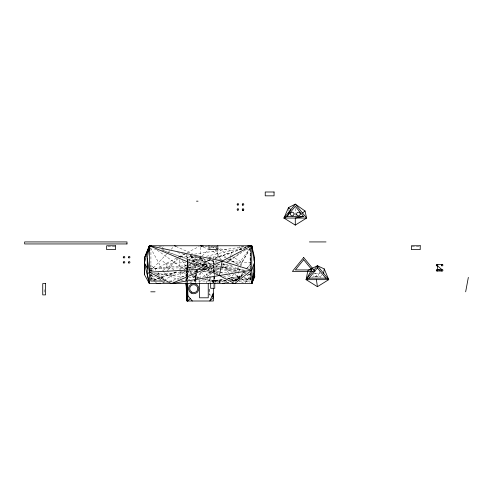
<?xml version="1.0" encoding="UTF-8"?>
<svg xmlns="http://www.w3.org/2000/svg" width="493" height="493" viewBox="0 0 493 493"><rect width="100%" height="100%" fill="white"/><g stroke="black" fill="none" stroke-linecap="round" stroke-linejoin="round"><path stroke-width="0.37" stroke-dasharray="2.46 1.85" d="M150.92 274.114L150.92 281.035L150.932 274.354M150.932 271.39L150.932 264.716L155.985 270.343M239.475 281.035L250.197 281.035L250.197 272.943M250.179 268.537L250.185 248.041L250.062 268.568M250.191 260.957L250.191 259.688M250.191 252.946L250.191 254.215M187.395 282.68L187.451 280.394M187.463 279.63L187.537 276.579M187.556 275.815L187.691 269.708M187.71 268.944L187.765 266.658L190.329 263.86M234.834 273.202L237.891 268.987L237.922 267.551M187.623 263.114L187.007 269.523L187.408 262.972M187.451 262.239L187.765 257.143L199.388 257.143M186.064 282.206L186.323 278.409M186.372 277.645L187.352 263.219M187.402 262.461L187.765 257.143L187.765 262.264M186.175 280.714L186.453 276.98M186.508 276.234L186.896 271.014M186.04 276.696L186.502 271.433M186.57 270.682L187.765 257.143M187.007 269.523L187.574 263.145M196.189 279.18L194.988 281.035L195.826 272.604M195.906 271.84L196.208 268.771A1.855 1.855 0 0 1 195.875 266.54L195.968 266.417M214.517 277.319L213.475 282.896L214.128 277.479M194.988 275.032L194.988 281.035L196.091 272.802M196.189 272.056L196.59 269.061M213.463 282.846L214.517 276.16L214.344 273.861M186.163 275.981L187.765 266.658M197.046 272.487L194.988 281.035L196.146 274.398M196.658 271.452L197.04 269.24M189.743 270.411L188.381 267.65L189.411 261.906M189.54 261.185L190.699 254.721M189.657 269.307L190.883 262.929M194.988 281.035L196.411 274.435M197.046 271.495L197.52 269.295M197.52 270.515L197.212 271.779L197.607 270.503M235.555 281.46L238.754 272.21M239 271.501L240.726 266.522M240.966 265.813L242.199 262.258L250.58 247.745L239.043 267.052M190.446 268.66L192.541 263.81M192.837 263.114L193.737 261.037L200.552 257.512L207.374 260.705L216.507 261.111M223.612 276.179L234.878 281.035L237.373 276.789L245.181 274.053M220.728 266.331L237.891 268.987L238.661 267.699M196.59 278.563L200.589 272.395M245.12 282.97L250.906 274.293M250.395 247.591L237.996 264.679L230.367 260.125L211.67 250.931M202.068 266.485L204.047 264.464L204.595 265.77M204.047 264.464L202.358 266.097L198.728 265.444M159.714 280.19L160.632 279.056M161.094 278.49L166.215 272.161M168.15 269.776L176.851 259.035M177.332 258.443L179.267 256.052L199.036 257.408M238.199 279.408L243.992 272.241M247.375 268.056L250.758 263.872M191.592 268.543L195.049 264.285M195.345 263.928L200.552 257.512L210.308 264.377L211.793 264.655M192.233 269.936L195.468 265.955M195.931 265.388L200.552 259.706L200.552 257.512L191.703 261.882M246.457 281.035L250.197 276.456M190.988 269.936L200.528 258.579L210.135 269.936M210.647 259.743L199.351 263.73L198.001 265.314L196.978 261.259M235.66 281.035L243.172 272.475M243.678 271.908L245.68 269.622M246.18 269.055L250.185 264.488M190.84 263.299L196.479 257.143M150.42 271.021L167.645 252.977M168.175 252.422L174.004 246.321M176.149 271.551L172.186 275.679L165.414 279.272M212.384 270.897L219.212 264.001M187.765 261.691L192.307 257.143M224.796 283.074L226.928 281.016M229.066 278.952L233.861 274.318M202.216 255.91L209.414 248.965M209.969 248.435L212.187 246.297M203.011 265.604L205.051 263.903L206.585 265.745L204.657 267.582L203.011 265.604L205.051 263.903M206.585 265.745L204.657 267.582M204.829 262.775L207.374 260.705L210.838 259.54M150.92 279.463L156.688 275.168M157.298 274.712L160.354 272.438M162.795 270.62L178.047 259.263M180.487 257.445L185.978 253.353L187.241 260.877M203.332 279.248L200.836 281.035L198.962 279.71M207.078 276.567L212.076 272.999M212.705 272.549L220.198 267.194M222.7 265.407L225.825 263.176M226.447 262.726L240.818 252.459M245.44 249.988L230.367 260.125L225.905 261.068M233.423 281.035L247.702 271.803M180.031 269.116L189.078 263.435M242.032 276.493L234.878 281.035L239.45 278.181M202.438 277.3L211.861 271.433L223.705 266.892L231.981 265.61M234.878 281.035L239.456 278.188M151.413 271.064L177.665 257.549M179.002 256.859L186.385 253.057M187.05 252.712L199.203 246.457M247.166 275.316L250.61 273.88M189.897 282.736L195.579 280.462M166.363 282.797L168.501 282.002M169.21 281.743L196.984 271.433M154.445 280.277L159.467 278.428M162.314 277.38L177.844 271.655M184.197 269.314L188.431 267.754M153.323 280.172L160.478 277.621M161.193 277.362L176.932 271.742M184.092 269.184L194.328 265.53M214.88 258.246L246.562 247.042M214.991 258.141L246.71 247.449M226.453 282.859L229.368 281.885M232.283 280.911L238.846 278.718M311.866 277.269L314.62 276.376L320.74 277.349M224.198 281.035L226.398 280.462M229.337 279.697L239.616 277.029L241.126 277.3M196.787 271.433L189.244 271.433L172.186 275.679L155.468 273.054M246.666 247.005L206.345 256.292M214.763 263.435L210.308 264.377L200.552 259.706L193.737 261.037L163.614 250.666M225.8 280.215L212.218 281.035L212.218 282.951M225.652 280.394L211.854 281.035L223.865 279.032M226.866 278.533L242.648 275.907M247.172 275.156L250.185 274.656L250.191 273.177M200.509 268.124L198.827 268.734A1.855 1.855 0 0 0 199.295 267.896M212.126 281.035L214.363 280.671M194.464 254.154L245.668 246.445M211.854 281.035L224.611 279.192M228.358 278.65L239.616 277.029M163.066 282.877L167.158 282.421M170.954 281.978L172.217 281.799M180.82 280.807L186.89 280.092M187.654 279.999L189.928 279.728M149.385 275.538L153.052 275.162M156.712 274.786L189.244 271.433L192.387 273.387M215.989 262.935L196.96 264.71M150.162 268.697L193.12 265.037M185.787 262.535L165.599 263.755L161.285 259.638M230.256 280.184L237.158 279.864M241.755 279.648L250.955 279.223L241.81 279.58M208.736 257.173L219.145 256.742M199.024 268.469L200.559 268.402M230.373 280.036L237.996 279.734M150.162 268.734L196.843 267.311M202.962 267.126L206.789 267.009M179.791 271.52L189.244 271.433M108.041 246.592L114.949 246.592M158.925 246.592L162.807 246.592L162.807 248.096M210.369 246.592L217.277 246.592M247.837 246.592L240.165 246.592L240.165 249.6M412.019 246.592L418.927 246.592M154.512 249.6L156.719 249.6M161.864 249.6L163.337 249.6L163.337 246.531M241.749 249.6L239.543 249.6L239.543 246.531M246.161 249.6L248.367 249.6L248.367 248.065M208.724 257.143L213.346 257.143L213.346 271.594M213.333 271.168L217.395 271.168L217.395 272.272L214.486 272.272M202.062 271.433L207.337 271.433M205.353 271.779L200.99 271.779L205.482 276.678M209.839 272.272L208.034 272.272L208.034 271.168M315.027 273.295L319.957 273.295L319.002 271.286M315.027 276.425L319.957 276.425M169.413 281.035L174.134 281.035M189.86 281.035L228.364 281.035M232.197 281.035L236.024 281.035M209.038 289.564L209.507 289.564M209.038 294.062L209.507 294.062M211.041 295.011L209.507 295.011L209.507 288.615M212.206 266.941L219.681 267.003M211.842 264.396L210.308 264.377L211.861 271.433L227.637 273.091M217.228 264.451L220.303 264.482M221.074 264.494L230.305 264.593M227.113 261.586L250.986 262.646M215.077 258.788L222.719 259.454M227.304 259.86L230.367 260.125L231.507 250.721L208.859 247.092M184.129 276.856L172.186 275.679L168.008 271.692L165.599 263.755L173.807 269.819M188.609 277.294L197.57 278.181M210.098 268.013L219.2 269.307M219.958 269.412L236.652 271.785M242.722 272.647L245.76 273.079M212.132 267.372L219.749 268.469M220.507 268.574L238.785 271.199M205.125 279.155L229.485 282.797M191.746 255.812L199.351 263.73L210.979 265.536M214.615 266.103L219.705 266.892M220.433 267.009L243.209 270.546M205.082 246.488L208.101 246.975M237.373 276.789L240.399 277.294M244.171 277.923L251.72 279.186M244.152 277.836L250.968 279.056M237.891 268.987L245.218 270.367M215.515 265.357L219.983 266.195M203.517 279.112L220.562 282.791M195.364 256.323L197.588 256.835M221.924 267.354L238.329 271.199M243.548 272.419L245.785 272.943M177.542 252.589L217.542 262.282M180.148 272.37L188.893 274.983M192.541 276.074L200.552 278.471L194.901 274.952M222.657 263.798L243.739 270.509M161.722 250.068L207.732 266.399M192.874 262.948L194.723 263.681M241.601 279.328L249.698 282.736M215.872 272.845L217.98 273.757M179.92 280.517L164.767 273.954L164.033 272.611M175.921 246.389L192.449 253.852M203.332 247.055L208.2 249.316M249.033 274.12L250.185 274.656L250.845 276.61M210.456 267.576L219.36 271.742M220.044 272.062L223.471 273.664M227.581 275.587L237.17 280.067M237.854 280.388L243.339 282.951M214.073 246.506L218.066 248.743M218.732 249.119L230.607 255.768M231.254 256.126L242.199 262.258M208.958 259.312L213.346 261.845L213.691 265.542M154.235 272.986L166.166 279.882M223.347 255.251L226.607 257.247M229.208 258.843L240.276 265.622M223.705 266.892L232.511 272.586M157.162 250.173L183.988 269.129M187.106 271.335L192.097 274.86M192.72 275.304L198.34 279.266M199.351 263.73L202.358 266.097M212.193 259.934L213.346 260.859L213.697 265.45M234.914 274.268L239.573 278.471M150.92 277.997L153.724 280.542M150.457 269.819L152.047 271.409M158.401 277.762L162.111 281.472M162.641 282.002L163.694 283.062M156.632 277.368L159.744 280.511M150.396 276.61L154.944 281.441M155.443 281.978L156.454 283.056M205.982 277.22L209.47 281.035L207.707 277.066M158.006 272.592L163.565 278.779M205.15 264.038L206.69 265.881M207.664 266.269L200.552 257.512L207.615 268.075M208.114 266.818L210.93 270.281M207.479 268.229L200.552 259.706L200.552 266.282M207.941 268.802L208.866 269.936L208.034 268.697M156.121 280.443L150.92 273.979L150.926 281.035M151.049 274.521L156.041 281.774M179.267 256.052L180.099 257.334M182.176 260.538L188.831 270.793M191.475 256.009L196.904 265.037M212.742 245.76L214.621 248.99M215.003 249.637L221.838 261.352M222.984 263.311L228.709 273.122M229.091 273.781L233.67 281.626M150.488 247.776L163.67 271.939M191.37 256.009L195.376 263.73M190.07 271.076L192.042 275.057M192.369 275.723L194.334 279.704M204.484 269.825L207.411 276.407M207.374 260.705L211.583 270.762M190.988 255.423L194.421 263.878M250.191 274.669L250.043 271.606M213.931 271.723L213.346 269.03L214.048 273.307M216.322 246.5L216.932 250.167M217.056 250.9L218.535 259.706M187.371 261.629L188.381 267.65M214.165 274.022L214.517 276.16M288.793 209.698L289.009 211.053M205.476 266.886L205.544 267.366A1.855 1.855 0 0 0 201.89 266.935M213.759 266.282L214.239 271.464M213.759 266.214L214.282 273.097M179.464 259.762L180.481 278.514M186.095 278.218L186.188 280.492M187.186 275.655L187.05 271.058L187.007 277.158M187.204 276.425L187.297 279.488M209.106 267.693L209.359 277.534M209.383 278.292L209.5 282.834M186.046 278.761L186.058 280.141M250.191 255.004L250.191 255.941M250.197 258.375L250.197 258.967M295.282 208.527L295.282 215.835M250.185 246.525L250.185 269.005M250.185 272.765L250.191 281.035M219.921 281.035L219.921 282.951M219.668 281.035L219.668 282.951M219.342 281.035L219.342 282.951M215.601 281.035L215.601 282.31M215.361 281.035L215.361 282.31M214.763 276.086L214.763 282.187M213.346 276.012L213.346 282.84M213.346 284.35L213.346 287.413M210.677 272.272L210.677 282.187M209.038 289.003L209.038 294.629M206.82 281.035L206.82 282.951M200.552 247.233L200.552 256.046M200.552 272.136L200.552 277.769M199.64 281.035L199.64 282.951M195.567 281.035L195.567 282.951M194.988 266.041L194.988 272.037M187.765 262.997L187.765 275.735M187.765 276.493L187.765 282.785M187.007 277.923L187.007 279.445M186.04 278.896L186.04 280.363M160.903 279.777L160.903 281.035M150.932 248.034L150.92 271.076M44.167 289.662L44.167 293.939M321.516 274.86A1.565 1.565 0 0 1 319.815 276.419A1.565 1.565 0 0 1 318.41 274.589A1.565 1.565 0 0 1 320.358 273.35M320.733 273.504A1.565 1.565 0 0 1 321.06 273.757M313.671 274.077A1.565 1.565 0 0 1 316.223 273.855A1.565 1.565 0 0 1 315.557 276.333A1.565 1.565 0 0 1 313.462 274.86M201.538 266.226A1.596 1.596 0 0 1 204.053 265.37A1.596 1.596 0 0 1 203.88 268.019M198.95 268.019A1.596 1.596 0 0 1 196.553 266.639M198.568 265.092A1.596 1.596 0 0 1 199.283 265.511"/><path stroke-width="0.74" d="M254.246 273.282L254.752 276.838L251.732 283.592L149.385 283.592L144.4 274.509L144.406 263.065L144.757 264.531M213.346 297.359L213.346 296.398M251.732 282.082L251.732 283.592L254.752 274.7M251.732 248.071L251.732 245.76L149.385 245.76L144.4 258.042L144.4 262.874L149.391 283.592L149.385 245.76L222.109 261.093L251.72 270.195L254.48 262.578L251.72 245.76L249.557 246.297M312.574 268.13L306.116 279.654L309.105 278.163L317.418 267.927L317.424 265.739L324.246 268.931L328.732 279.654L317.424 286.698L306.116 279.654L307.755 271.15M186.052 283.524L186.976 301.001L213.346 301.001L213.346 287.912M187.1 295.658L186.976 301.001L186.742 294.925M147.641 263.102L147.265 266.873L147.617 268.321M148.855 251.042L149.385 245.76L151.61 246.272L149.397 245.76L144.4 258.042L144.4 274.509M251.96 281.337L251.72 283.592L252.891 280.172M254.166 260.298L254.48 257.291L251.72 245.76L250.29 246.247M254.48 262.578L251.72 283.592L251.732 245.76L222.109 261.093L205.014 269.147L171.428 283.592L149.385 272.154L147.265 258.554L149.385 245.76L150.809 246.254L149.397 245.76L144.4 262.874L147.604 268.808M323.605 273.344L324.246 268.931M171.428 283.592L219.416 275.538L222.109 261.093M465.657 291.813L468.35 277.368M148.356 249.366L149.397 245.76L150.79 246.321M283.98 218.06L288.467 207.664L295.289 204.139L305.038 211.004L306.597 218.06L295.289 225.104L283.98 218.06L295.289 204.139L306.597 218.06L283.98 218.06L286.969 216.563L295.282 206.333L303.596 216.563L295.289 218.06L295.289 225.104M213.346 293.187L209.784 301.001L213.346 297.717L212.015 296.114L213.346 294.783L213.007 293.927M312.716 271.538L306.116 279.654L328.732 279.654L317.424 265.739L307.891 270.441M313.659 270.374L317.424 265.739M149.391 282.058L149.391 283.592L147.265 274.213L149.385 272.154L205.014 269.147L219.416 275.538L234.631 283.592L251.72 270.195L219.416 275.538M186.04 283.302L187.765 301.001L190.286 298.585M302.523 213.05L305.038 211.004M252.934 276.253L254.745 275.377L254.098 273.227M248.737 246.278L250.185 245.76L247.172 246.217M156.959 283.592L160.33 283.228M437.026 264.371L442.153 264.365M196.497 201.169L198.032 201.169M242.827 205.106L242.944 205.106M303.596 216.563L286.969 216.563L290.852 209.599L288.467 207.664L288.688 209.02M309.394 241.927L326.021 241.927M126.997 243.943L24.65 243.943L24.65 241.927L126.997 241.927L126.984 243.943M437.328 269.523L441.876 269.56A0.77 0.77 0 0 1 442.917 270.38A0.77 0.77 0 0 1 441.685 270.873A0.77 0.77 0 0 1 441.876 269.56L437.433 265.801L437.501 269.622M309.105 278.163L325.737 278.163L328.732 279.654M150.92 281.035L164.902 281.035M150.747 291.813L155.067 291.813M437.143 270.996L442.048 271.033L437.433 269.56M232.53 283.247L234.816 283.592M203.572 246.247L200.552 245.76L201.945 246.408M222.781 283.272L224.266 283.592M149.385 245.76L205.014 269.147M174.534 245.76L175.921 246.389M186.181 282.908L187.765 295.59L192.313 301.001M317.418 267.927L325.737 278.163M296.669 214.517L296.854 214.954M254.049 273.258L254.752 276.838M148.861 281.392L149.397 283.592M316.401 279.654L317.424 286.698M251.978 248.028L251.72 245.76L251.726 247.961M186.132 282.957L187.765 301.001L187.765 283.537M187.765 301.001L187.007 283.265M186.391 285.811L186.594 291.129M187.408 283.321L187.765 295.59M300.249 213.993L300.249 214.042A1.824 1.824 0 0 1 297.489 215.589A1.824 1.824 0 0 1 297.532 212.428A1.824 1.824 0 0 1 300.249 214.042M294.056 213.993L294.056 214.042A1.824 1.824 0 0 1 291.295 215.589A1.824 1.824 0 0 1 291.338 212.428A1.824 1.824 0 0 1 294.056 214.042M217.807 245.76L217.807 249.6L208.983 249.6L208.983 245.76M214.763 282.951L214.763 288.288L210.677 288.288L210.677 282.951M208.237 283.592L208.237 297.803L199.573 297.803L199.573 283.592M147.265 258.554L147.265 274.213M254.48 271.168L251.72 283.592L254.752 272.154L254.48 257.291L254.48 271.168M303.694 257.512L292.386 271.433L315.002 271.433L303.694 257.512M303.688 259.706L295.375 269.936L312.007 269.936L303.688 259.706M243.314 210.221L242.92 210.264L243.314 210.221M274.059 191.999L265.234 191.999L265.234 195.838L274.059 195.838L274.059 191.999M115.479 245.76L106.654 245.76L106.654 249.6L115.479 249.6L115.479 245.76M420.221 245.76L411.396 245.76L411.396 249.6L420.221 249.6L420.221 245.76M45.529 283.592L42.743 283.592L42.743 294.888L45.529 294.888L45.529 283.592M128.685 262.929A0.77 0.77 0 0 0 129.924 262.436A0.77 0.77 0 0 0 128.876 261.61A0.77 0.77 0 0 0 128.685 262.929M123.509 257.747A0.77 0.77 0 0 0 124.784 257.377A0.77 0.77 0 0 0 123.829 256.452A0.77 0.77 0 0 0 123.509 257.747M123.577 262.898A0.77 0.77 0 0 0 124.803 262.381A0.77 0.77 0 0 0 123.743 261.58A0.77 0.77 0 0 0 123.577 262.898M128.611 257.728A0.77 0.77 0 0 0 129.899 257.383A0.77 0.77 0 0 0 128.956 256.44A0.77 0.77 0 0 0 128.611 257.728M237.447 210.08A0.77 0.77 0 0 0 238.674 209.568A0.77 0.77 0 0 0 237.614 208.761A0.77 0.77 0 0 0 237.447 210.08M242.556 210.11A0.77 0.77 0 0 0 243.788 209.617A0.77 0.77 0 0 0 242.747 208.792A0.77 0.77 0 0 0 242.556 210.11M242.642 205.033A0.77 0.77 0 0 0 243.795 204.367A0.77 0.77 0 0 0 242.642 203.701A0.77 0.77 0 0 0 242.642 205.033M237.373 204.928A0.77 0.77 0 0 0 238.655 204.564A0.77 0.77 0 0 0 237.7 203.64A0.77 0.77 0 0 0 237.373 204.928M441.771 265.795A0.77 0.77 0 0 0 442.917 265.129A0.77 0.77 0 0 0 441.771 264.464A0.77 0.77 0 0 0 441.771 265.795M436.502 265.69A0.77 0.77 0 0 0 437.784 265.326A0.77 0.77 0 0 0 436.823 264.402A0.77 0.77 0 0 0 436.502 265.69M436.57 270.842A0.77 0.77 0 0 0 437.796 270.33A0.77 0.77 0 0 0 436.743 269.529A0.77 0.77 0 0 0 436.57 270.842M191.469 291.979A3.999 3.999 0 0 0 197.711 288.978A3.999 3.999 0 0 0 191.993 285.077A3.999 3.999 0 0 0 191.469 291.979M191.148 293.064A5.084 5.084 0 0 0 198.808 288.713A5.084 5.084 0 0 0 191.21 284.258A5.084 5.084 0 0 0 191.148 293.064"/></g></svg>
